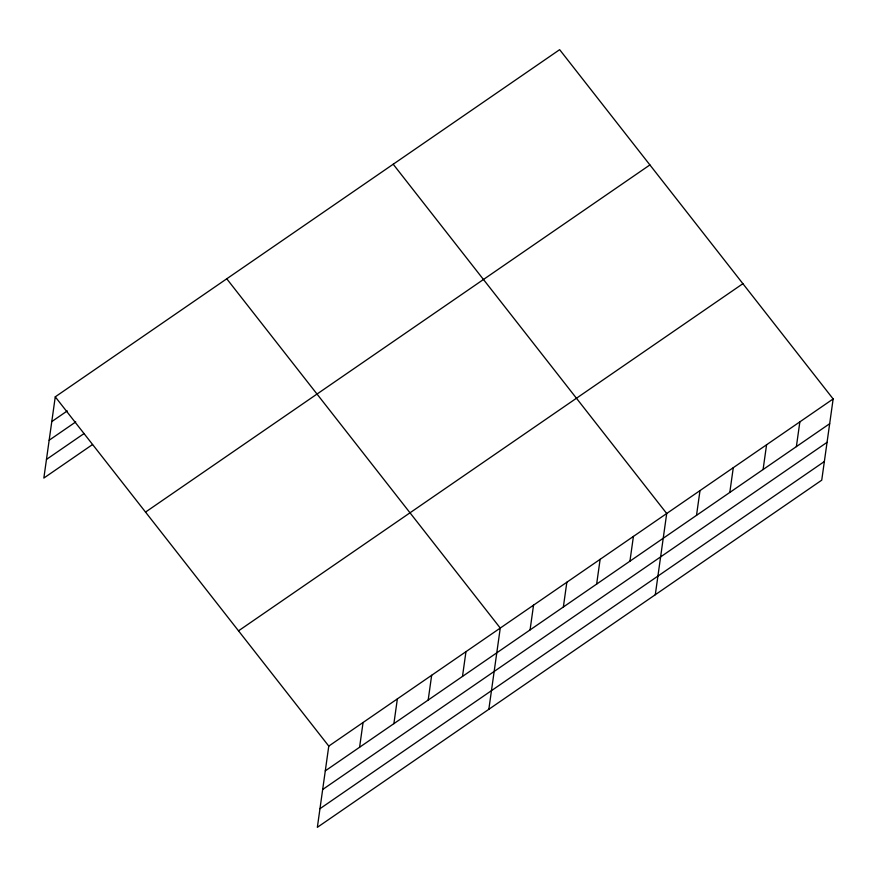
<?xml version="1.0" encoding="UTF-8"?>
<svg xmlns="http://www.w3.org/2000/svg" width="877" height="877" viewBox="0 0 877 877"><rect width="100%" height="100%" fill="white"/><g stroke="black" fill="none" stroke-linecap="round" stroke-linejoin="round"><path stroke-width="1.32" d="M55.262 396.832L328.776 746.097L317.353 827.329L821.738 480.168L833.15 398.947L559.647 49.671L55.262 396.832L43.85 478.053L92.534 444.551M359.592 747.248L363.067 722.495M393.883 723.646L397.369 698.892M428.184 700.032L431.659 675.279M462.486 676.43L465.961 651.677M488.84 709.296L500.263 628.064L226.759 278.798M530.07 629.905L533.545 605.152M563.363 606.994L566.838 582.24M596.645 584.082L600.131 559.329M629.938 561.17L633.413 536.417M655.294 594.738L666.706 513.505L393.203 164.229M696.513 515.347L699.999 490.594M729.807 492.435L733.282 467.682M763.089 469.524L766.575 444.771M796.382 446.612L799.857 421.859M51.787 421.585L67.277 410.918M49.167 440.221L75.718 421.947M46.47 459.416L84.082 433.534M145.527 512.091L649.901 164.931M238.511 630.837L742.896 283.688M328.776 746.097L833.15 398.947M325.29 770.861L829.675 423.701M322.67 789.497L827.055 442.337M319.973 808.693L824.358 461.532"/></g></svg>
